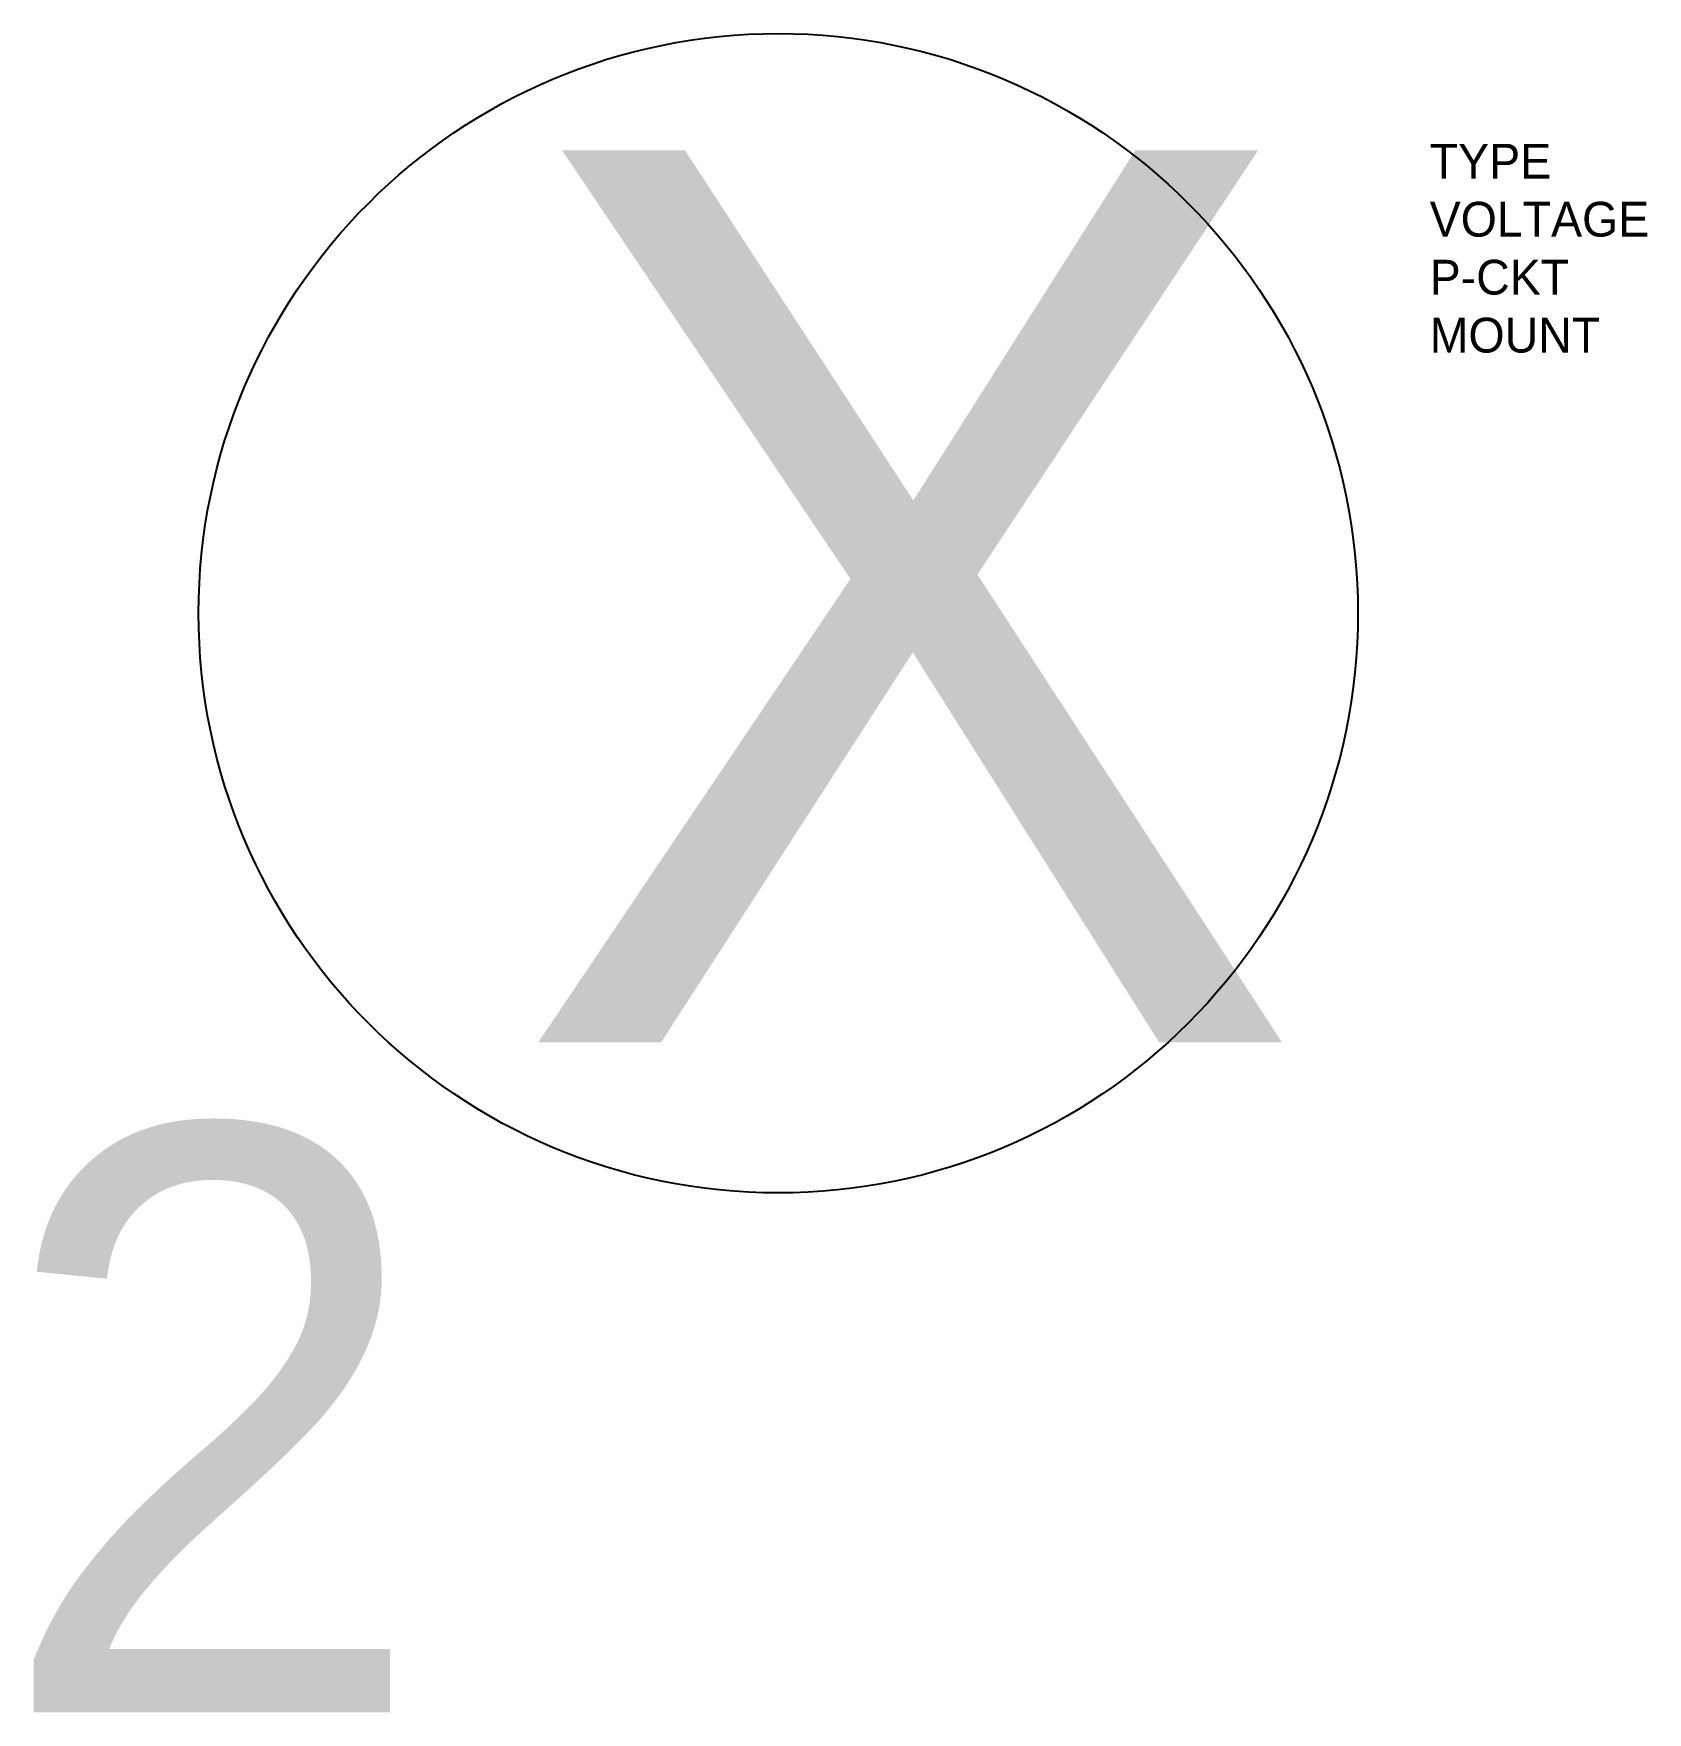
# Model space of a CAD drawing. Extents: x -0.12 to 0.141, y -0.178 to 0.094.
import ezdxf

# ---------------------------------------------------------------- set-up
doc = ezdxf.new("R2010")
doc.units = 0
doc.header["$MEASUREMENT"] = 0
doc.layers.get('0').update_dxf_attribs({"linetype": 'CONTINUOUS'})

msp = doc.modelspace()

# ---------------------------------------------------------------- linework, layer by layer
msp.add_circle((0, 0), 0.09375)

# ---------------------------------------------------------------- texts
for s, height, p in [('X', 0.14425, (-0.04315, -0.06939)), ('2', 0.09465, (-0.1268, -0.17776))]:
    msp.add_text(s, height=height).set_placement(p)
for tag, p, s, height, flags in [('TYPE', (0.10535, 0.07029), '2-SIDED EXIT LIGHT', 0.005625, 3), ('VOLTAGE', (0.10535, 0.06092), '', 0.00562, 1), ('P-CKT', (0.10535, 0.05154), '', 0.00562, 1), ('MOUNT', (0.10535, 0.04217), 'CEILING', 0.005625, 3)]:
    msp.add_attdef(tag, p, s, height=height, dxfattribs=dict(flags=flags))

doc.saveas('drawing.dxf')
